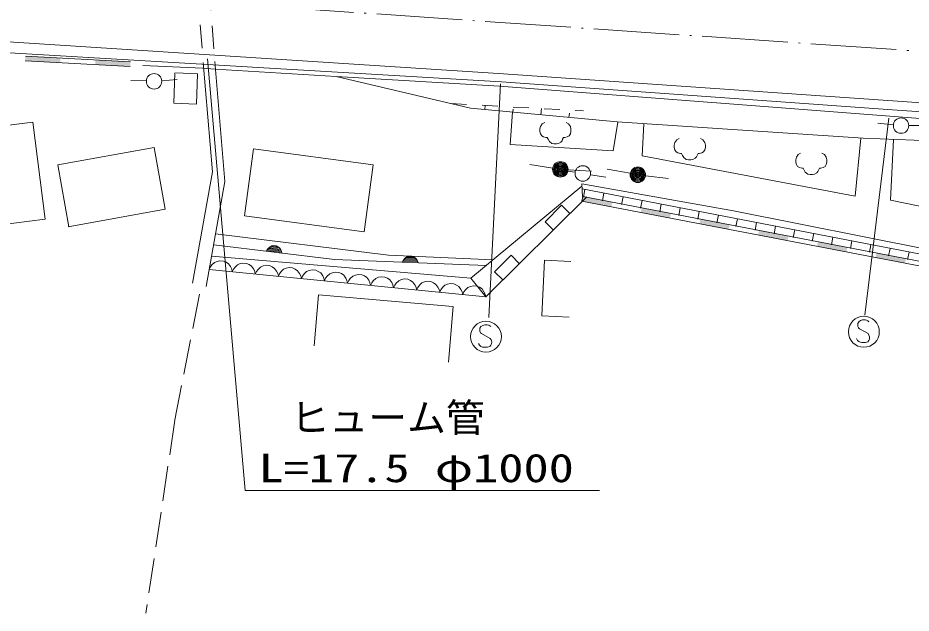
# Model space of a CAD drawing. Units: millimetres, scale not verified. Extents: x -17984 to 622016, y -204319 to 155681.
# Drawn here: x 225428 to 282912, y 39397 to 77706 of the extents above; entities that cross this region are included whole.
import ezdxf
from ezdxf.enums import TextEntityAlignment as Align

# ---------------------------------------------------------------- set-up
doc = ezdxf.new("R2010")
doc.units = ezdxf.units.MM
doc.header["$LTSCALE"] = 1000
for name, pattern in [('USER1', [7.000001, 5.508197, -0.688525, 0.114754, -0.688525]), ('USER2', [2.5, 1.5, -1]), ('USER3', [3, 2.25, -0.75]), ('USER4', [2, 1, -1]), ('USER5', [1, 0.5, -0.5])]:
    doc.linetypes.add(name, pattern=pattern)
for name, color, linetype, lineweight in [('S-BGD', 1, 'Continuous', 13), ('S-BGD-HTXT', 6, 'Continuous', 13), ('S-BMK', 3, 'USER1', 13)]:
    doc.layers.add(name, color=color, linetype=linetype, lineweight=lineweight)
doc.styles.add('ＭＳ ゴシック', font='')
doc.styles.get('ＭＳ ゴシック').set_extended_font_data('MS Gothic')

msp = doc.modelspace()

# ---------------------------------------------------------------- hatches: boundary and pattern name
at = {"layer": 'S-BGD'}
for points in [[(225918, 75244), (228171, 75120), (228154, 74820), (225902, 74945)], [(230423, 74995), (232676, 74871), (232659, 74571), (230407, 74696)], [(263616, 65552), (261725, 65916), (261782, 66210), (263673, 65847)], [(267397, 64826), (265507, 65189), (265563, 65484), (267454, 65120)], [(271179, 64099), (269288, 64463), (269345, 64757), (271235, 64394)], [(274960, 63373), (273070, 63736), (273126, 64031), (275017, 63668)], [(278742, 62647), (276851, 63010), (276908, 63304), (278798, 62941)], [(282523, 61920), (280632, 62283), (280689, 62578), (282580, 62215)]]:
    msp.add_hatch(color=256, dxfattribs=at).paths.add_polyline_path(points)

# ---------------------------------------------------------------- linework, layer by layer
at = {"layer": 'S-BGD', "linetype": 'USER2'}
for p, q in [((236571, 84727), (237357, 74836)), ((237328, 84676), (238105, 74895))]:
    msp.add_line(p, q, dxfattribs=at)
at = {"layer": 'S-BGD'}
for p, q in [((212741, 76955), (256682, 74103)), ((212812, 76167), (256558, 73591)), ((225902, 74945), (232659, 74571)), ((225918, 75244), (232676, 74871)), ((237357, 74836), (237949, 67804)), ((237637, 75069), (240056, 47286)), ((238105, 74895), (238755, 67165)), ((233469, 74633), (237300, 74478)), ((235456, 72217), (235531, 74162)), ((235586, 74162), (236995, 74108)), ((237300, 74478), (238116, 74403)), ((238116, 74403), (245911, 73931)), ((233693, 73644), (232694, 73685)), ((234691, 73662), (235688, 73739)), ((236995, 74108), (236920, 72161)), ((245911, 73931), (254564, 71898)), ((245911, 73931), (256420, 73309)), ((256558, 73591), (282016, 71767)), ((256682, 74103), (318168, 69826)), ((256476, 73456), (255743, 58429)), ((256420, 73309), (284047, 71190)), ((236920, 72161), (235456, 72217)), ((254564, 71898), (263994, 71005)), ((255468, 71812), (255492, 72070)), ((259082, 71468), (259120, 71866)), ((257261, 71643), (257099, 69547)), ((257275, 71640), (257294, 71837)), ((260889, 71295), (260916, 71577)), ((282016, 71767), (318012, 69245)), ((226394, 70993), (216163, 69699)), ((227185, 64743), (226394, 70993)), ((259056, 70709), (259021, 70554)), ((259176, 70889), (259056, 70709)), ((259331, 70969), (259176, 70889)), ((260861, 70889), (260706, 70969)), ((260981, 70709), (260861, 70889)), ((261021, 70554), (260981, 70709)), ((264028, 71003), (263734, 69148)), ((263994, 71005), (279827, 69963)), ((265718, 70892), (265597, 68832)), ((281474, 71257), (279934, 58575)), ((281767, 70826), (280772, 70932)), ((282764, 70773), (283764, 70773)), ((259021, 70554), (259021, 70399)), ((259021, 70399), (259056, 70239)), ((259056, 70239), (259136, 70124)), ((260901, 70124), (260981, 70239)), ((260981, 70239), (261021, 70399)), ((261021, 70399), (261021, 70554)), ((259136, 70124), (259251, 70044)), ((259251, 70044), (259411, 70009)), ((259411, 70009), (259486, 70009)), ((259486, 70009), (259551, 69889)), ((259551, 69889), (259631, 69749)), ((259631, 69749), (259786, 69629)), ((259786, 69629), (259941, 69594)), ((259941, 69594), (260091, 69594)), ((260091, 69594), (260216, 69629)), ((260216, 69629), (260371, 69709)), ((260371, 69709), (260446, 69789)), ((260446, 69789), (260486, 69889)), ((260486, 69889), (260551, 70009)), ((260551, 70009), (260631, 70009)), ((260631, 70009), (260786, 70044)), ((260786, 70044), (260901, 70124)), ((267706, 69677), (267671, 69522)), ((267826, 69857), (267706, 69677)), ((267981, 69937), (267826, 69857)), ((269511, 69857), (269356, 69937)), ((269631, 69677), (269511, 69857)), ((269671, 69522), (269631, 69677)), ((279312, 66235), (279673, 69969)), ((279827, 69963), (288761, 69615)), ((281768, 69887), (281589, 65975)), ((234190, 69363), (227996, 68243)), ((234910, 65386), (234190, 69363)), ((240006, 64955), (240582, 69276)), ((248295, 68248), (240582, 69276)), ((257099, 69547), (263734, 69148)), ((267671, 69522), (267671, 69367)), ((267671, 69367), (267706, 69207)), ((267706, 69207), (267786, 69092)), ((267786, 69092), (267901, 69012)), ((267901, 69012), (268061, 68977)), ((269281, 68977), (269436, 69012)), ((269436, 69012), (269551, 69092)), ((269551, 69092), (269631, 69207)), ((269631, 69207), (269671, 69367)), ((269671, 69367), (269671, 69522)), ((275800, 68992), (275645, 68912)), ((277330, 68912), (277175, 68992)), ((265597, 68832), (279312, 66235)), ((268061, 68977), (268136, 68977)), ((268136, 68977), (268201, 68857)), ((268201, 68857), (268281, 68717)), ((268281, 68717), (268436, 68597)), ((268436, 68597), (268591, 68562)), ((268591, 68562), (268741, 68562)), ((268741, 68562), (268866, 68597)), ((268866, 68597), (269021, 68677)), ((269021, 68677), (269096, 68757)), ((269096, 68757), (269136, 68857)), ((269136, 68857), (269201, 68977)), ((269201, 68977), (269281, 68977)), ((275525, 68732), (275490, 68577)), ((275490, 68577), (275490, 68422)), ((275490, 68422), (275525, 68262)), ((275645, 68912), (275525, 68732)), ((277450, 68732), (277330, 68912)), ((277490, 68577), (277450, 68732)), ((277450, 68262), (277490, 68422)), ((277490, 68422), (277490, 68577)), ((227996, 68243), (228718, 64255)), ((248295, 68248), (247719, 63927)), ((259846, 68032), (258365, 68270)), ((261287, 67766), (260297, 67907)), ((260839, 67926), (262337, 67848)), ((264832, 67701), (263357, 67978)), ((275525, 68262), (275605, 68147)), ((275605, 68147), (275720, 68067)), ((275720, 68067), (275880, 68032)), ((275880, 68032), (275955, 68032)), ((275955, 68032), (276020, 67912)), ((276020, 67912), (276100, 67772)), ((276915, 67812), (276955, 67912)), ((276955, 67912), (277020, 68032)), ((277020, 68032), (277100, 68032)), ((277100, 68032), (277255, 68067)), ((277255, 68067), (277370, 68147)), ((277370, 68147), (277450, 68262)), ((237949, 67804), (236663, 60624)), ((262276, 67613), (263262, 67448)), ((265819, 67547), (267308, 67361)), ((276100, 67772), (276255, 67652)), ((276255, 67652), (276410, 67617)), ((276410, 67617), (276560, 67617)), ((276560, 67617), (276685, 67652)), ((276685, 67652), (276840, 67732)), ((276840, 67732), (276915, 67812)), ((238755, 67165), (237547, 60422)), ((261724, 66884), (254584, 60961)), ((261754, 66185), (261719, 67018)), ((261719, 67018), (271480, 65282)), ((292312, 60798), (261732, 66698)), ((255537, 59756), (262038, 66193)), ((261725, 65916), (261782, 66210)), ((291280, 60543), (261782, 66210)), ((260418, 65645), (259352, 64589)), ((260946, 65112), (260418, 65645)), ((290765, 60337), (261725, 65916)), ((281589, 65975), (292111, 63841)), ((228659, 64255), (234910, 65386)), ((271480, 65282), (293016, 61009)), ((216953, 63449), (227185, 64743)), ((240006, 64955), (247719, 63927)), ((259352, 64589), (259880, 64056)), ((249275, 62440), (238154, 63807)), ((238033, 63101), (245811, 62145)), ((241426, 62684), (241480, 62793)), ((242418, 62562), (241426, 62684)), ((241458, 62743), (242401, 62627)), ((241480, 62793), (241549, 62883)), ((242384, 62692), (241491, 62802)), ((241536, 62859), (242352, 62759)), ((241549, 62883), (241659, 62980)), ((242315, 62826), (241593, 62915)), ((241659, 62980), (241775, 63026)), ((241660, 62970), (242261, 62896)), ((241775, 63026), (241897, 63049)), ((242152, 62972), (241782, 63018)), ((241897, 63049), (242050, 63030)), ((242050, 63030), (242162, 62979)), ((242162, 62979), (242264, 62906)), ((242264, 62906), (242348, 62785)), ((242348, 62785), (242395, 62681)), ((242395, 62681), (242418, 62562)), ((254584, 60961), (237897, 62374)), ((245811, 62145), (255554, 61765)), ((249275, 62440), (256010, 62144)), ((250183, 61974), (250228, 62088)), ((250228, 62088), (250289, 62183)), ((251137, 62062), (250238, 62097)), ((250278, 62158), (251100, 62126)), ((250289, 62183), (250390, 62289)), ((251057, 62190), (250330, 62219)), ((250390, 62289), (250503, 62345)), ((250393, 62279), (250997, 62255)), ((250503, 62345), (250622, 62378)), ((250882, 62322), (250510, 62337)), ((250622, 62378), (250776, 62372)), ((250776, 62372), (250892, 62330)), ((250892, 62330), (251000, 62265)), ((251000, 62265), (251093, 62152)), ((251093, 62152), (251149, 62052)), ((257168, 62426), (256102, 61370)), ((257696, 61893), (257168, 62426)), ((259321, 62119), (259147, 58534)), ((259321, 62119), (261013, 62037)), ((237819, 61678), (237743, 61514)), ((237743, 61514), (255537, 59756)), ((237919, 61815), (237819, 61678)), ((238079, 61963), (237919, 61815)), ((238251, 62036), (238079, 61963)), ((238431, 62075), (238251, 62036)), ((238661, 62052), (238431, 62075)), ((238830, 61979), (238661, 62052)), ((238984, 61874), (238830, 61979)), ((239112, 61697), (238984, 61874)), ((239187, 61543), (239112, 61697)), ((239226, 61367), (239187, 61543)), ((239302, 61532), (239226, 61367)), ((239402, 61668), (239302, 61532)), ((239562, 61817), (239402, 61668)), ((239734, 61890), (239562, 61817)), ((239914, 61928), (239734, 61890)), ((240144, 61905), (239914, 61928)), ((240313, 61833), (240144, 61905)), ((240467, 61728), (240313, 61833)), ((240595, 61550), (240467, 61728)), ((240670, 61397), (240595, 61550)), ((240884, 61522), (240785, 61385)), ((241045, 61670), (240884, 61522)), ((241217, 61743), (241045, 61670)), ((241397, 61782), (241217, 61743)), ((241627, 61759), (241397, 61782)), ((241795, 61686), (241627, 61759)), ((241950, 61581), (241795, 61686)), ((242078, 61404), (241950, 61581)), ((242528, 61524), (242367, 61375)), ((242700, 61597), (242528, 61524)), ((242880, 61635), (242700, 61597)), ((243110, 61612), (242880, 61635)), ((243278, 61540), (243110, 61612)), ((243433, 61435), (243278, 61540)), ((251182, 61935), (250183, 61974)), ((250210, 62036), (251160, 61999)), ((251149, 62052), (251182, 61935)), ((240709, 61221), (240670, 61397)), ((240785, 61385), (240709, 61221)), ((242153, 61250), (242078, 61404)), ((242192, 61074), (242153, 61250)), ((242268, 61239), (242192, 61074)), ((242367, 61375), (242268, 61239)), ((243561, 61257), (243433, 61435)), ((243636, 61104), (243561, 61257)), ((243675, 60928), (243636, 61104)), ((243751, 61092), (243675, 60928)), ((243850, 61229), (243751, 61092)), ((244011, 61377), (243850, 61229)), ((244183, 61450), (244011, 61377)), ((244363, 61489), (244183, 61450)), ((244592, 61466), (244363, 61489)), ((244761, 61393), (244592, 61466)), ((244915, 61288), (244761, 61393)), ((245044, 61111), (244915, 61288)), ((245119, 60957), (245044, 61111)), ((245157, 60781), (245119, 60957)), ((245234, 60946), (245157, 60781)), ((245333, 61082), (245234, 60946)), ((245494, 61231), (245333, 61082)), ((245666, 61304), (245494, 61231)), ((245845, 61342), (245666, 61304)), ((246075, 61319), (245845, 61342)), ((246244, 61247), (246075, 61319)), ((246398, 61142), (246244, 61247)), ((246527, 60964), (246398, 61142)), ((246601, 60811), (246527, 60964)), ((246816, 60936), (246716, 60799)), ((246977, 61084), (246816, 60936)), ((247149, 61157), (246977, 61084)), ((247328, 61196), (247149, 61157)), ((247558, 61173), (247328, 61196)), ((247727, 61100), (247558, 61173)), ((247881, 60995), (247727, 61100)), ((248010, 60818), (247881, 60995)), ((248460, 60938), (248299, 60789)), ((248631, 61011), (248460, 60938)), ((248811, 61049), (248631, 61011)), ((249041, 61026), (248811, 61049)), ((249210, 60954), (249041, 61026)), ((249364, 60849), (249210, 60954)), ((255537, 59756), (254584, 60961)), ((256102, 61370), (256630, 60837)), ((246640, 60635), (246601, 60811)), ((246716, 60799), (246640, 60635)), ((248084, 60664), (248010, 60818)), ((248123, 60488), (248084, 60664)), ((248199, 60653), (248123, 60488)), ((248299, 60789), (248199, 60653)), ((249493, 60671), (249364, 60849)), ((249567, 60518), (249493, 60671)), ((249606, 60342), (249567, 60518)), ((249682, 60506), (249606, 60342)), ((249782, 60643), (249682, 60506)), ((249942, 60791), (249782, 60643)), ((250114, 60864), (249942, 60791)), ((250294, 60903), (250114, 60864)), ((250524, 60880), (250294, 60903)), ((250693, 60807), (250524, 60880)), ((250847, 60702), (250693, 60807)), ((250975, 60525), (250847, 60702)), ((251050, 60371), (250975, 60525)), ((251089, 60195), (251050, 60371)), ((251165, 60360), (251089, 60195)), ((251265, 60496), (251165, 60360)), ((251425, 60645), (251265, 60496)), ((251597, 60718), (251425, 60645)), ((251777, 60756), (251597, 60718)), ((252007, 60733), (251777, 60756)), ((252175, 60661), (252007, 60733)), ((252330, 60556), (252175, 60661)), ((252458, 60378), (252330, 60556)), ((252533, 60225), (252458, 60378)), ((252908, 60498), (252747, 60350)), ((253080, 60571), (252908, 60498)), ((253260, 60610), (253080, 60571)), ((253490, 60587), (253260, 60610)), ((253658, 60514), (253490, 60587)), ((253813, 60409), (253658, 60514)), ((253941, 60232), (253813, 60409)), ((254563, 60425), (254391, 60352)), ((254743, 60463), (254563, 60425)), ((254973, 60440), (254743, 60463)), ((255141, 60368), (254973, 60440)), ((255296, 60263), (255141, 60368)), ((244494, 56607), (244781, 59881)), ((253421, 59123), (244781, 59881)), ((252572, 60049), (252533, 60225)), ((252648, 60213), (252572, 60049)), ((252747, 60350), (252648, 60213)), ((254016, 60078), (253941, 60232)), ((254055, 59902), (254016, 60078)), ((254131, 60067), (254055, 59902)), ((254230, 60203), (254131, 60067)), ((254391, 60352), (254230, 60203)), ((255424, 60085), (255296, 60263)), ((255499, 59932), (255424, 60085)), ((255537, 59756), (255499, 59932)), ((253447, 59121), (253134, 55558)), ((260900, 58449), (259147, 58534)), ((279549, 58153), (279484, 58043)), ((279659, 58228), (279549, 58153)), ((279789, 58263), (279659, 58228)), ((279944, 58263), (279789, 58263)), ((280049, 58243), (279944, 58263)), ((280124, 58208), (280049, 58243)), ((280179, 58148), (280124, 58208)), ((255164, 57730), (255159, 57615)), ((255159, 57615), (255164, 57540)), ((255229, 57840), (255164, 57730)), ((255164, 57540), (255204, 57440)), ((255339, 57915), (255229, 57840)), ((255469, 57950), (255339, 57915)), ((255624, 57950), (255469, 57950)), ((255729, 57930), (255624, 57950)), ((255804, 57895), (255729, 57930)), ((255859, 57835), (255804, 57895)), ((279484, 58043), (279479, 57928)), ((279479, 57928), (279484, 57853)), ((279484, 57853), (279524, 57753)), ((279524, 57753), (279594, 57698)), ((279594, 57698), (280139, 57383)), ((255204, 57440), (255274, 57385)), ((255274, 57385), (255819, 57070)), ((255819, 57070), (255879, 56980)), ((255879, 56980), (255919, 56855)), ((279464, 56953), (279394, 57068)), ((279544, 56878), (279464, 56953)), ((280194, 56953), (280124, 56863)), ((280139, 57383), (280199, 57293)), ((280229, 57048), (280194, 56953)), ((280199, 57293), (280239, 57168)), ((280239, 57168), (280229, 57048)), ((255144, 56640), (255074, 56755)), ((255224, 56565), (255144, 56640)), ((255319, 56520), (255224, 56565)), ((255419, 56505), (255319, 56520)), ((255649, 56505), (255419, 56505)), ((255804, 56550), (255649, 56505)), ((255874, 56640), (255804, 56550)), ((255909, 56735), (255874, 56640)), ((255919, 56855), (255909, 56735)), ((279639, 56833), (279544, 56878)), ((279739, 56818), (279639, 56833)), ((279969, 56818), (279739, 56818)), ((280124, 56863), (279969, 56818)), ((240056, 47286), (262854, 47286))]:
    msp.add_line(p, q, dxfattribs=at)
at = {"layer": 'S-BGD', "linetype": 'USER4'}
msp.add_line((253310, 72193), (261819, 71714), dxfattribs=at)
at = {"layer": 'S-BGD', "linetype": 'USER5'}
for p, q in [((261822, 66171), (261977, 66972)), ((263050, 65935), (263208, 66753)), ((264277, 65698), (264438, 66534)), ((265504, 65461), (265669, 66315)), ((266732, 65224), (266900, 66096)), ((267959, 64987), (268131, 65877)), ((269186, 64751), (269362, 65658)), ((270414, 64514), (270592, 65439)), ((271641, 64277), (271822, 65214)), ((272868, 64040), (273048, 64970)), ((274096, 63803), (274274, 64727)), ((275323, 63567), (275500, 64484)), ((276551, 63330), (276726, 64241)), ((277778, 63093), (277952, 63997)), ((279005, 62856), (279179, 63754)), ((280233, 62619), (280405, 63511)), ((281460, 62382), (281631, 63268)), ((282687, 62146), (282857, 63024))]:
    msp.add_line(p, q, dxfattribs=at)
at = {"layer": 'S-BGD', "linetype": 'USER3'}
for p, q in [((237108, 59933), (235536, 51820)), ((235536, 51820), (233660, 39397))]:
    msp.add_line(p, q, dxfattribs=at)
at = {"layer": 'S-BGD'}
for centre, radius in [((234193, 73624), 498), ((282264, 70773), 498), ((260339, 67953), 498), ((260339, 67953), 440), ((260339, 67953), 382), ((260339, 67953), 322), ((260339, 67953), 265), ((260339, 67953), 195), ((260339, 67953), 135), ((260339, 67953), 77.5), ((260339, 67953), 15), ((261782, 67695), 498), ((265323, 67609), 498), ((265323, 67609), 440), ((265323, 67609), 382), ((265323, 67609), 322), ((265323, 67609), 265), ((265323, 67609), 195), ((265323, 67609), 135), ((265323, 67609), 77.5), ((265323, 67609), 15), ((255549, 57190), 995), ((279869, 57503), 995)]:
    msp.add_circle(centre, radius, dxfattribs=at)
at = {"layer": 'S-BMK'}
msp.add_line((213606, 80353), (311797, 73612), dxfattribs=at)

# ---------------------------------------------------------------- texts
at = {"layer": 'S-BGD-HTXT', "style": 'ＭＳ ゴシック'}
msp.add_text('ヒューム管', height=1833, dxfattribs=at).set_placement((242973, 50513), align=Align.BOTTOM_LEFT)
at = {"layer": 'S-BGD-HTXT', "style": 'ＭＳ ゴシック', "width": 1.3}
msp.add_text('L=17.5 φ1000', height=1833, dxfattribs=at).set_placement((240913, 47275), align=Align.BOTTOM_LEFT)

doc.saveas('drawing.dxf')
